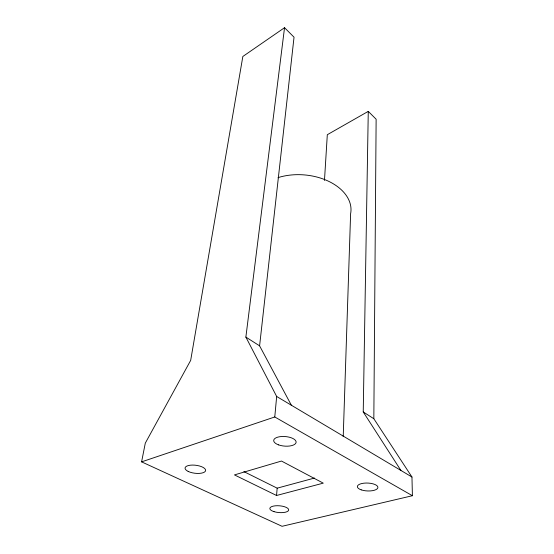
<?xml version="1.0" encoding="UTF-8"?>
<svg xmlns="http://www.w3.org/2000/svg" width="554" height="554" viewBox="0 0 554 554"><rect width="100%" height="100%" fill="white"/><g stroke="black" fill="none" stroke-linecap="round" stroke-linejoin="round"><path stroke-width="0.83" d="M291.356 405.223L259.597 345.841L294.036 37.187L284.541 27.7L242.846 56.473L190.673 360.384L145.293 443.158L141.595 461.863L282.055 526.3L412.405 495.719L411.961 477.022L373.832 418.72L376.131 119.221L368.271 111.368L327.31 134.712L324.471 180.466M400.902 470.436L363.23 411.954L368.271 111.368M343.217 436.697L350.613 213.699A49.375 32.464 4.8 0 0 330.115 182.031A49.375 32.464 4.8 0 0 279.424 177.204L277.997 177.786M276.55 495.491L234.46 474.903L281.48 461.046L323.266 483.15L276.55 495.491L277.173 488.164L243.878 471.606M412.405 495.719L274.777 416.968L276.661 396.47L245.872 337.088L284.541 27.7M141.595 461.863L274.777 416.968M277.173 488.164L314.506 478.054M276.661 396.47L411.961 477.022M245.872 337.088L259.597 345.841M363.23 411.954L373.832 418.72M278.62 444.89A11.239 4.792 4.7 0 0 296.099 442.438A11.239 4.792 4.7 0 0 280.026 436.677A11.239 4.792 4.7 0 0 278.62 444.89M361.201 489.854A10.284 3.954 2.5 0 0 377.786 487.991A10.284 3.954 2.5 0 0 363.909 483.178A10.284 3.954 2.5 0 0 361.201 489.854M274.022 511.647A9.466 3.4 4.7 0 0 288.682 510.089A9.466 3.4 4.7 0 0 275.089 505.83A9.466 3.4 4.7 0 0 274.022 511.647M188.194 471.426A10.367 4.023 7 0 0 205.34 471.267A10.367 4.023 7 0 0 192.508 465.069A10.367 4.023 7 0 0 188.194 471.426"/></g></svg>
